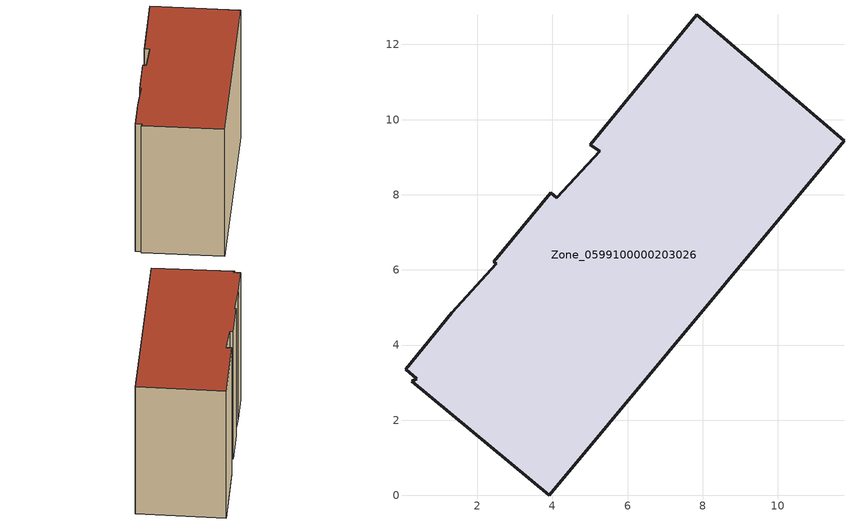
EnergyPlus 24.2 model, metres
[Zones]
Zone_0599100000203026
 floor ground (C_G): 3.95,8.06 4.12,7.92 5.26,9.16 5,9.34 7.85,12.79 11.76,9.44 3.91,0 0.26,3.04 0.39,3.1 0.09,3.36 1.32,4.86 2.51,6.16 2.44,6.22 z0
 wall outside (C_F): 11.76,9.44 7.85,12.79 5,9.34 5.26,9.16 4.12,7.92 3.95,8.06 2.44,6.22 2.51,6.16 1.32,4.86 0.09,3.36 0.39,3.1 0.26,3.04 3.91,0 11.76,9.44 z0:8.57
 roof outside (C_R): 4.12,7.92 3.95,8.06 2.44,6.22 2.51,6.16 1.32,4.86 0.09,3.36 0.39,3.1 0.26,3.04 3.91,0 11.76,9.44 7.85,12.79 5,9.34 5.26,9.16 z8.57
[BUILDING]
Pand.0599100000203026: North Axis=0; Terrain=City; Loads Convergence Tolerance Value=0.04; Temperature Convergence Tolerance Value=0.4; Solar Distribution=FullExterior; Maximum Number of Warmup Days=25; Minimum Number of Warmup Days=1
[Site:Location]
Rotterdam.The.Hague.AP_ZH_NLD Design_Conditions: Latitude=51.96; Longitude=4.45; Time Zone=1; Elevation=-4.5
[SITE:GROUNDTEMPERATURE:BUILDINGSURFACE]
18, 18, 18, 18, 18, 18, 18, 18, 18, 18, 18, 18
[MATERIAL] Thermal Absorptance=0.9; Solar Absorptance=0.7; Visible Absorptance=0.7
Name | Roughness | Thickness | Conductivity | Density | Specific Heat
G.TC.1946 | MediumSmooth | 0.15 | 1 | 540 | 1210
F.TC.1946 | Rough | 0.3 | 0.857143 | 1920 | 840
R.TC.1946 | MediumRough | 0.2 | 0.909091 | 1500 | 1000
[CONSTRUCTION]
C_G: G.TC.1946
C_F: F.TC.1946
C_R: R.TC.1946
[ZONE]
Zone_0599100000203026: Type=1; Multiplier=1; Ceiling Height=Autocalculate; Volume=Autocalculate; Floor Area=autocalculate; Part of Total Floor Area=Yes
[ZONEINFILTRATION:DESIGNFLOWRATE]
Infil_Zone_0599100000203026: Zone or ZoneList or Space or SpaceList=Zone_0599100000203026; Schedule=AlwaysOn; Design Flow Rate Calculation Method=Flow/Area; Flow Rate per Floor Area=0.003; Constant Term Coefficient=1; Temperature Term Coefficient=0; Velocity Term Coefficient=0; Velocity Squared Term Coefficient=0
[HVACTEMPLATE:ZONE:IDEALLOADSAIRSYSTEM]
Zone_0599100000203026: Maximum Heating Supply Air Temperature=50; Minimum Cooling Supply Air Temperature=13; Maximum Heating Supply Air Humidity Ratio=0.0156; Minimum Cooling Supply Air Humidity Ratio=0.0077; Heating Limit=NoLimit; Cooling Limit=NoLimit; Dehumidification Control Type=ConstantSensibleHeatRatio; Cooling Sensible Heat Ratio=0.7; Dehumidification Setpoint=60; Humidification Control Type=None; Humidification Setpoint=30; Outdoor Air Method=None; Outdoor Air Flow Rate per Person=0.00944; Outdoor Air Flow Rate per Zone Floor Area=0; Outdoor Air Flow Rate per Zone=0; Demand Controlled Ventilation Type=None; Outdoor Air Economizer Type=NoEconomizer; Heat Recovery Type=None; Sensible Heat Recovery Effectiveness=0.7; Latent Heat Recovery Effectiveness=0.65
[ZONECONTROL:THERMOSTAT]
ThermostatControl_Zone_0599100000203026: Zone or ZoneList=Zone_0599100000203026; Control Type Schedule=DualSetpointControlType; Control 1=Thermostat_Zone_0599100000203026; Temperature Difference Between Cutout And Setpoint=0
[THERMOSTATSETPOINT:DUALSETPOINT]
Thermostat_Zone_0599100000203026: Heating Setpoint Temperature Schedule=HeatingSetpoint_Zone_0599100000203026; Cooling Setpoint Temperature Schedule=CoolingSetpoint_Zone_0599100000203026
[SCHEDULE:COMPACT]
HeatingSetpoint_Zone_0599100000203026: Through: 12/31, For: AllDays, Until: 24:00, 21
CoolingSetpoint_Zone_0599100000203026: Through: 12/31, For: AllDays, Until: 24:00, 24
DualSetpointControlType: Through: 12/31, For: AllDays, Until: 24:00, 4
AlwaysOn: Through: 12/31, For: AllDays, Until: 24:00, 1
